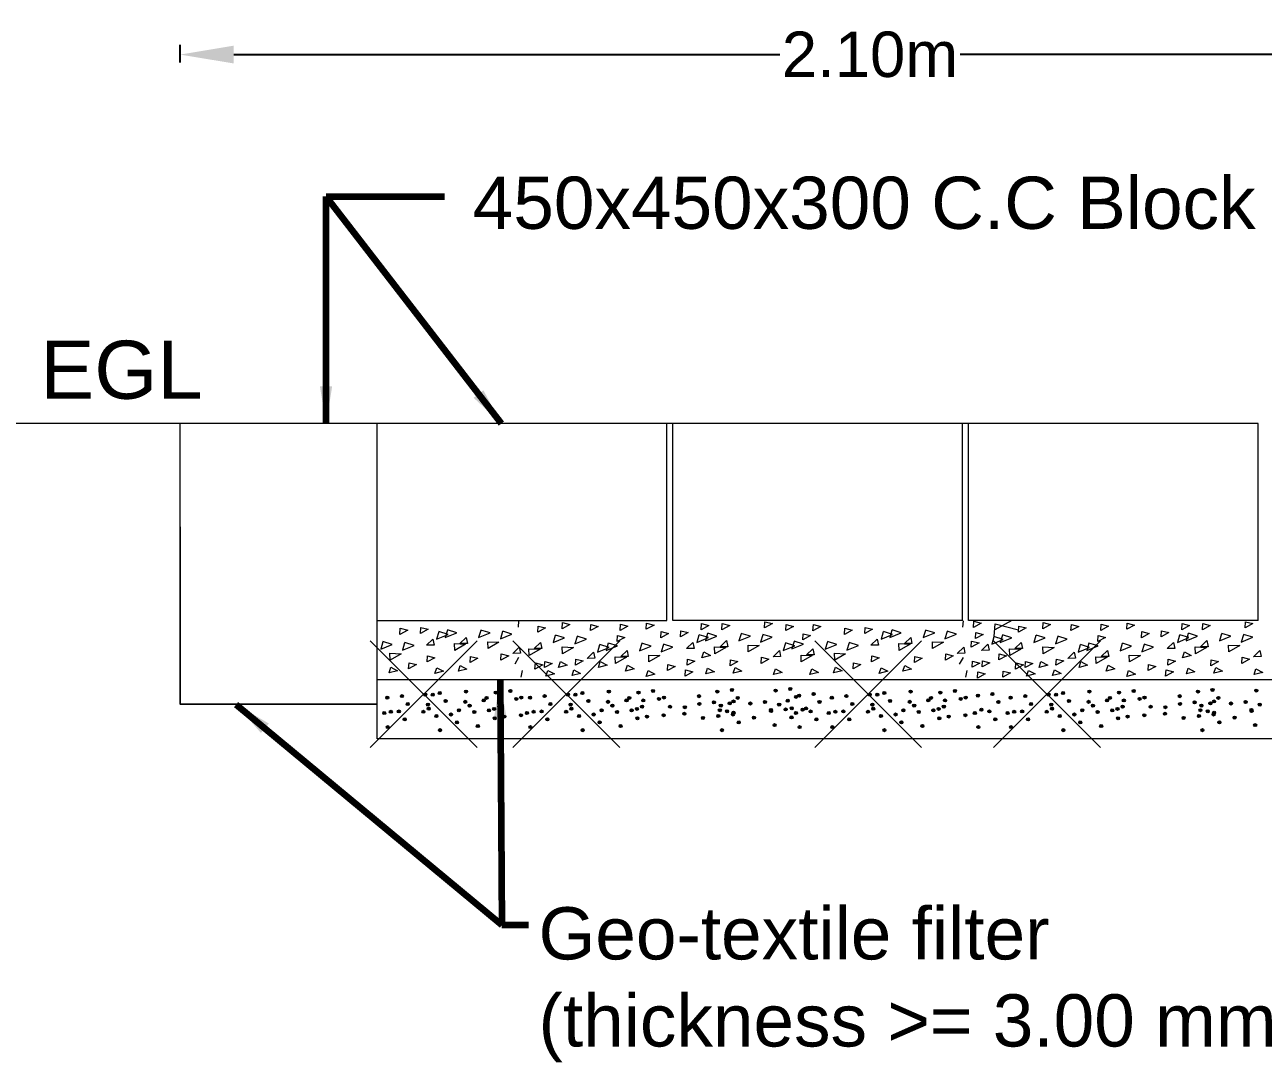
# Model space of a CAD drawing. Header units: inches. Extents: x 15 to 141071, y -30183 to 14738.
# Drawn here: x 39543.18 to 39566.36, y 4584.92 to 4604.34 of the extents above; entities that cross this region are included whole.
import ezdxf

# ---------------------------------------------------------------- set-up
doc = ezdxf.new("R2010")
doc.units = ezdxf.units.IN
doc.header["$MEASUREMENT"] = 0
doc.header["$PDMODE"] = 3
doc.layers.add('LINE', color=7, linetype='Continuous')
doc.styles.get("Standard").update_dxf_attribs({"font": 'arial.ttf'})
doc.dimstyles.get("Standard").update_dxf_attribs({"dimtxt": 0.18, "dimasz": 0.18, "dimexe": 0.18, "dimexo": 0.0625, "dimgap": 0.09, "dimtad": 0, "dimtih": 1, "dimtoh": 1, "dimdec": 4, "dimzin": 0, "dimdsep": 46, "dimtxsty": 'Standard', "dimcen": 0.09, "dimadec": 0, "dimazin": 0, "dimtfac": 1, "dimtdec": 4, "dimtofl": 0, "dimtmove": 0, "dimatfit": 3, "dimfxl": 1, "dimtolj": 1, "dimtzin": 0, "dimarcsym": 0})

# ---------------------------------------------------------------- blocks, each defined once
blk = doc.blocks.new('*D23')
at = {"color": 0, "lineweight": -2, "ltscale": 0.5, "transparency": 16777216}
for p, q in [((39546.094, 4603.632), (39546.094, 4603.962)), ((39571.906, 4603.632), (39571.906, 4603.962)), ((39547.094, 4603.782), (39557.316, 4603.782)), ((39570.906, 4603.782), (39560.685, 4603.782))]:
    blk.add_line(p, q, dxfattribs=at)
at = {"color": 0, "linetype": 'Continuous', "ltscale": 0.5, "transparency": 16777216}
for points in [[(39547.094, 4603.949), (39547.094, 4603.616), (39546.094, 4603.782)], [(39570.906, 4603.949), (39570.906, 4603.616), (39571.906, 4603.782)]]:
    blk.add_solid(points, dxfattribs=at)
at = {"layer": 'Defpoints', "color": 0, "linetype": 'Continuous', "ltscale": 0.5, "transparency": 16777216}
for p in [(39571.906, 4603.782), (39546.094, 4596.875), (39571.906, 4596.875)]:
    blk.add_point(p, dxfattribs=at)
at = {"color": 0, "linetype": 'Continuous', "lineweight": 20, "ltscale": 0.5, "transparency": 16777216, "insert": (39559, 4603.782), "char_height": 0.85, "attachment_point": 5}
blk.add_mtext('\\A1;2.10m', dxfattribs=at)

msp = doc.modelspace()

# ---------------------------------------------------------------- hatches: boundary and pattern name
at = {"layer": 'LINE', "lineweight": 20, "ltscale": 0.5}
for points in [[(39552.299809, 4591.871921, -1), (39552.242892, 4591.871921, -1)], [(39554.96992, 4591.871921, -1), (39554.913003, 4591.871921, -1)], [(39556.4445, 4591.891038, -1), (39556.387583, 4591.891038, -1)], [(39557.263134, 4591.880392, -1), (39557.206217, 4591.880392, -1)], [(39557.536072, 4591.910154, -1), (39557.479155, 4591.910154, -1)], [(39560.617117, 4591.871921, -1), (39560.5602, 4591.871921, -1)], [(39563.96314, 4591.871921, -1), (39563.906224, 4591.871921, -1)], [(39565.437721, 4591.891038, -1), (39565.380804, 4591.891038, -1)], [(39566.256354, 4591.880392, -1), (39566.199437, 4591.880392, -1)], [(39549.996931, 4591.746577, -1), (39549.940014, 4591.746577, -1)], [(39550.269869, 4591.776339, -1), (39550.212952, 4591.776339, -1)], [(39550.705495, 4591.803926, -1), (39550.648578, 4591.803926, -1)], [(39550.845158, 4591.812714, -1), (39550.792333, 4591.791523, -1)], [(39550.978432, 4591.833688, -1), (39550.921515, 4591.833688, -1)], [(39551.088172, 4591.685379, -1), (39551.031255, 4591.685379, -1)], [(39551.455166, 4591.669175, -1), (39551.398249, 4591.669175, -1)], [(39551.47151, 4591.861276, -1), (39551.414593, 4591.861276, -1)], [(39551.802413, 4591.696329, -1), (39551.745496, 4591.696329, -1)], [(39551.854187, 4591.742728, -1), (39551.797271, 4591.742728, -1)], [(39552.026871, 4591.842159, -1), (39551.969954, 4591.842159, -1)], [(39552.114951, 4591.695514, -1), (39552.058034, 4591.695514, -1)], [(39552.409548, 4591.723611, -1), (39552.352631, 4591.723611, -1)], [(39552.50178, 4591.749022, -1), (39552.444863, 4591.749022, -1)], [(39552.667043, 4591.746577, -1), (39552.610126, 4591.746577, -1)], [(39552.939981, 4591.776339, -1), (39552.883064, 4591.776339, -1)], [(39553.375606, 4591.803926, -1), (39553.318689, 4591.803926, -1)], [(39553.515269, 4591.812714, -1), (39553.462444, 4591.791523, -1)], [(39553.648544, 4591.833688, -1), (39553.591627, 4591.833688, -1)], [(39553.758283, 4591.685379, -1), (39553.701366, 4591.685379, -1)], [(39554.125277, 4591.669175, -1), (39554.06836, 4591.669175, -1)], [(39554.141622, 4591.861276, -1), (39554.084705, 4591.861276, -1)], [(39554.472525, 4591.696329, -1), (39554.415608, 4591.696329, -1)], [(39554.524299, 4591.742728, -1), (39554.467382, 4591.742728, -1)], [(39554.696983, 4591.842159, -1), (39554.640066, 4591.842159, -1)], [(39554.785062, 4591.695514, -1), (39554.728145, 4591.695514, -1)], [(39555.07966, 4591.723611, -1), (39555.022743, 4591.723611, -1)], [(39555.171892, 4591.749022, -1), (39555.114975, 4591.749022, -1)], [(39555.831677, 4591.775361, -1), (39555.77476, 4591.775361, -1)], [(39556.109164, 4591.66075, -1), (39556.052247, 4591.66075, -1)], [(39556.171563, 4591.861276, -1), (39556.114646, 4591.861276, -1)], [(39556.404047, 4591.640841, -1), (39556.34713, 4591.640841, -1)], [(39556.474187, 4591.676941, -1), (39556.41727, 4591.676941, -1)], [(39556.55424, 4591.742728, -1), (39556.497323, 4591.742728, -1)], [(39556.790895, 4591.637417, -1), (39556.733978, 4591.637417, -1)], [(39557.063832, 4591.66718, -1), (39557.006915, 4591.66718, -1)], [(39557.490261, 4591.69011, -1), (39557.433344, 4591.69011, -1)], [(39557.645811, 4591.761845, -1), (39557.588894, 4591.761845, -1)], [(39557.701428, 4591.78481, -1), (39557.644511, 4591.78481, -1)], [(39557.974365, 4591.814572, -1), (39557.917448, 4591.814572, -1)], [(39558.084105, 4591.666262, -1), (39558.027188, 4591.666262, -1)], [(39558.31424, 4591.746577, -1), (39558.257323, 4591.746577, -1)], [(39558.587177, 4591.776339, -1), (39558.53026, 4591.776339, -1)], [(39559.022803, 4591.803926, -1), (39558.965886, 4591.803926, -1)], [(39559.162466, 4591.812714, -1), (39559.109641, 4591.791523, -1)], [(39559.295741, 4591.833688, -1), (39559.238824, 4591.833688, -1)], [(39559.40548, 4591.685379, -1), (39559.348563, 4591.685379, -1)], [(39559.772474, 4591.669175, -1), (39559.715557, 4591.669175, -1)], [(39559.788819, 4591.861276, -1), (39559.731902, 4591.861276, -1)], [(39560.119722, 4591.696329, -1), (39560.062805, 4591.696329, -1)], [(39560.171496, 4591.742728, -1), (39560.114579, 4591.742728, -1)], [(39560.344179, 4591.842159, -1), (39560.287262, 4591.842159, -1)], [(39560.432259, 4591.695514, -1), (39560.375342, 4591.695514, -1)], [(39560.726856, 4591.723611, -1), (39560.669939, 4591.723611, -1)], [(39560.819088, 4591.749022, -1), (39560.762171, 4591.749022, -1)], [(39561.047451, 4591.78481, -1), (39560.990535, 4591.78481, -1)], [(39561.320389, 4591.814572, -1), (39561.263472, 4591.814572, -1)], [(39561.430129, 4591.666262, -1), (39561.373212, 4591.666262, -1)], [(39561.660263, 4591.746577, -1), (39561.603346, 4591.746577, -1)], [(39561.933201, 4591.776339, -1), (39561.876284, 4591.776339, -1)], [(39562.368827, 4591.803926, -1), (39562.31191, 4591.803926, -1)], [(39562.508489, 4591.812714, -1), (39562.455665, 4591.791523, -1)], [(39562.641764, 4591.833688, -1), (39562.584847, 4591.833688, -1)], [(39562.751504, 4591.685379, -1), (39562.694587, 4591.685379, -1)], [(39563.118498, 4591.669175, -1), (39563.061581, 4591.669175, -1)], [(39563.134842, 4591.861276, -1), (39563.077925, 4591.861276, -1)], [(39563.465745, 4591.696329, -1), (39563.408828, 4591.696329, -1)], [(39563.517519, 4591.742728, -1), (39563.460602, 4591.742728, -1)], [(39563.690203, 4591.842159, -1), (39563.633286, 4591.842159, -1)], [(39563.778282, 4591.695514, -1), (39563.721366, 4591.695514, -1)], [(39564.07288, 4591.723611, -1), (39564.015963, 4591.723611, -1)], [(39564.165112, 4591.749022, -1), (39564.108195, 4591.749022, -1)], [(39564.824897, 4591.775361, -1), (39564.76798, 4591.775361, -1)], [(39565.102384, 4591.66075, -1), (39565.045467, 4591.66075, -1)], [(39565.164783, 4591.861276, -1), (39565.107866, 4591.861276, -1)], [(39565.397268, 4591.640841, -1), (39565.340351, 4591.640841, -1)], [(39565.467407, 4591.676941, -1), (39565.41049, 4591.676941, -1)], [(39565.54746, 4591.742728, -1), (39565.490543, 4591.742728, -1)], [(39565.784115, 4591.637417, -1), (39565.727198, 4591.637417, -1)], [(39566.057053, 4591.66718, -1), (39566.000136, 4591.66718, -1)], [(39549.93948, 4591.45983, -1), (39549.882563, 4591.45983, -1)], [(39550.062901, 4591.483135, -1), (39550.005984, 4591.483135, -1)], [(39550.212418, 4591.489592, -1), (39550.155501, 4591.489592, -1)], [(39550.379608, 4591.628029, -1), (39550.322692, 4591.628029, -1)], [(39550.671066, 4591.494125, -1), (39550.618241, 4591.472933, -1)], [(39550.755799, 4591.616482, -1), (39550.698882, 4591.616482, -1)], [(39550.771464, 4591.540485, -1), (39550.714547, 4591.540485, -1)], [(39551.189087, 4591.432242, -1), (39551.13217, 4591.432242, -1)], [(39551.336403, 4591.511104, -1), (39551.279486, 4591.511104, -1)], [(39551.53748, 4591.597834, -1), (39551.480563, 4591.597834, -1)], [(39551.624713, 4591.478946, -1), (39551.567796, 4591.478946, -1)], [(39551.897651, 4591.508708, -1), (39551.840734, 4591.508708, -1)], [(39551.996187, 4591.537443, -1), (39551.939271, 4591.537443, -1)], [(39552.09284, 4591.578717, -1), (39552.035924, 4591.578717, -1)], [(39552.49761, 4591.418895, -1), (39552.440693, 4591.418895, -1)], [(39552.609592, 4591.45983, -1), (39552.552675, 4591.45983, -1)], [(39552.733013, 4591.483135, -1), (39552.676096, 4591.483135, -1)], [(39552.882529, 4591.489592, -1), (39552.825612, 4591.489592, -1)], [(39553.04972, 4591.628029, -1), (39552.992803, 4591.628029, -1)], [(39553.341178, 4591.494125, -1), (39553.288353, 4591.472933, -1)], [(39553.425911, 4591.616482, -1), (39553.368994, 4591.616482, -1)], [(39553.441576, 4591.540485, -1), (39553.384659, 4591.540485, -1)], [(39553.859199, 4591.432242, -1), (39553.802282, 4591.432242, -1)], [(39554.006514, 4591.511104, -1), (39553.949597, 4591.511104, -1)], [(39554.207592, 4591.597834, -1), (39554.150675, 4591.597834, -1)], [(39554.294825, 4591.478946, -1), (39554.237908, 4591.478946, -1)], [(39554.567762, 4591.508708, -1), (39554.510845, 4591.508708, -1)], [(39554.666299, 4591.537443, -1), (39554.609382, 4591.537443, -1)], [(39554.762952, 4591.578717, -1), (39554.706035, 4591.578717, -1)], [(39555.167721, 4591.418895, -1), (39555.110804, 4591.418895, -1)], [(39555.286484, 4591.576966, -1), (39555.229567, 4591.576966, -1)], [(39555.554569, 4591.446057, -1), (39555.497652, 4591.446057, -1)], [(39555.563592, 4591.568021, -1), (39555.506675, 4591.568021, -1)], [(39555.836226, 4591.630988, -1), (39555.779309, 4591.630988, -1)], [(39556.218903, 4591.51244, -1), (39556.161986, 4591.51244, -1)], [(39556.237532, 4591.597834, -1), (39556.180615, 4591.597834, -1)], [(39556.355442, 4591.492523, -1), (39556.298525, 4591.492523, -1)], [(39556.46365, 4591.432242, -1), (39556.406733, 4591.432242, -1)], [(39556.474205, 4591.466177, -1), (39556.417288, 4591.466177, -1)], [(39557.173572, 4591.51887, -1), (39557.116655, 4591.51887, -1)], [(39557.176753, 4591.497172, -1), (39557.119836, 4591.497172, -1)], [(39557.329103, 4591.616951, -1), (39557.272186, 4591.616951, -1)], [(39557.44969, 4591.526935, -1), (39557.392773, 4591.526935, -1)], [(39557.565254, 4591.548632, -1), (39557.508338, 4591.548632, -1)], [(39557.643977, 4591.45983, -1), (39557.58706, 4591.45983, -1)], [(39557.767397, 4591.521368, -1), (39557.71048, 4591.521368, -1)], [(39557.833357, 4591.545209, -1), (39557.77644, 4591.545209, -1)], [(39557.916914, 4591.489592, -1), (39557.859997, 4591.489592, -1)], [(39558.256788, 4591.45983, -1), (39558.199871, 4591.45983, -1)], [(39558.380209, 4591.483135, -1), (39558.323292, 4591.483135, -1)], [(39558.529726, 4591.489592, -1), (39558.472809, 4591.489592, -1)], [(39558.696917, 4591.628029, -1), (39558.64, 4591.628029, -1)], [(39558.988375, 4591.494125, -1), (39558.93555, 4591.472933, -1)], [(39559.073107, 4591.616482, -1), (39559.01619, 4591.616482, -1)], [(39559.088772, 4591.540485, -1), (39559.031855, 4591.540485, -1)], [(39559.506396, 4591.432242, -1), (39559.449479, 4591.432242, -1)], [(39559.653711, 4591.511104, -1), (39559.596794, 4591.511104, -1)], [(39559.854788, 4591.597834, -1), (39559.797871, 4591.597834, -1)], [(39559.942021, 4591.478946, -1), (39559.885104, 4591.478946, -1)], [(39560.214959, 4591.508708, -1), (39560.158042, 4591.508708, -1)], [(39560.313496, 4591.537443, -1), (39560.256579, 4591.537443, -1)], [(39560.410149, 4591.578717, -1), (39560.353232, 4591.578717, -1)], [(39560.814918, 4591.418895, -1), (39560.758001, 4591.418895, -1)], [(39560.99, 4591.45983, -1), (39560.933083, 4591.45983, -1)], [(39561.113421, 4591.521368, -1), (39561.056504, 4591.521368, -1)], [(39561.262938, 4591.489592, -1), (39561.206021, 4591.489592, -1)], [(39561.602812, 4591.45983, -1), (39561.545895, 4591.45983, -1)], [(39561.726233, 4591.483135, -1), (39561.669316, 4591.483135, -1)], [(39561.87575, 4591.489592, -1), (39561.818833, 4591.489592, -1)], [(39562.04294, 4591.628029, -1), (39561.986023, 4591.628029, -1)], [(39562.334398, 4591.494125, -1), (39562.281573, 4591.472933, -1)], [(39562.419131, 4591.616482, -1), (39562.362214, 4591.616482, -1)], [(39562.434796, 4591.540485, -1), (39562.377879, 4591.540485, -1)], [(39562.852419, 4591.432242, -1), (39562.795502, 4591.432242, -1)], [(39562.999734, 4591.511104, -1), (39562.942817, 4591.511104, -1)], [(39563.200812, 4591.597834, -1), (39563.143895, 4591.597834, -1)], [(39563.288045, 4591.478946, -1), (39563.231128, 4591.478946, -1)], [(39563.560983, 4591.508708, -1), (39563.504066, 4591.508708, -1)], [(39563.659519, 4591.537443, -1), (39563.602602, 4591.537443, -1)], [(39563.756172, 4591.578717, -1), (39563.699255, 4591.578717, -1)], [(39564.160942, 4591.418895, -1), (39564.104025, 4591.418895, -1)], [(39564.279705, 4591.576966, -1), (39564.222788, 4591.576966, -1)], [(39564.547789, 4591.446057, -1), (39564.490872, 4591.446057, -1)], [(39564.556813, 4591.568021, -1), (39564.499896, 4591.568021, -1)], [(39564.829446, 4591.630988, -1), (39564.772529, 4591.630988, -1)], [(39565.212124, 4591.51244, -1), (39565.155207, 4591.51244, -1)], [(39565.230753, 4591.597834, -1), (39565.173836, 4591.597834, -1)], [(39565.348662, 4591.492523, -1), (39565.291745, 4591.492523, -1)], [(39565.456871, 4591.432242, -1), (39565.399954, 4591.432242, -1)], [(39565.467425, 4591.466177, -1), (39565.410508, 4591.466177, -1)], [(39566.166792, 4591.51887, -1), (39566.109875, 4591.51887, -1)], [(39566.169973, 4591.497172, -1), (39566.113056, 4591.497172, -1)], [(39566.322324, 4591.616951, -1), (39566.265407, 4591.616951, -1)], [(39550.00545, 4591.196388, -1), (39549.948533, 4591.196388, -1)], [(39550.322157, 4591.341282, -1), (39550.26524, 4591.341282, -1)], [(39550.91615, 4591.40248, -1), (39550.859233, 4591.40248, -1)], [(39551.298827, 4591.283933, -1), (39551.24191, 4591.283933, -1)], [(39551.690683, 4591.215505, -1), (39551.633766, 4591.215505, -1)], [(39552.00739, 4591.360399, -1), (39551.950473, 4591.360399, -1)], [(39552.18509, 4591.393364, -1), (39552.128173, 4591.393364, -1)], [(39552.675561, 4591.196388, -1), (39552.618644, 4591.196388, -1)], [(39552.992269, 4591.341282, -1), (39552.935352, 4591.341282, -1)], [(39553.586261, 4591.40248, -1), (39553.529345, 4591.40248, -1)], [(39553.968939, 4591.283933, -1), (39553.912022, 4591.283933, -1)], [(39554.360794, 4591.215505, -1), (39554.303877, 4591.215505, -1)], [(39554.677502, 4591.360399, -1), (39554.620585, 4591.360399, -1)], [(39554.855202, 4591.393364, -1), (39554.798285, 4591.393364, -1)], [(39555.902196, 4591.367546, -1), (39555.845279, 4591.367546, -1)], [(39556.190713, 4591.40248, -1), (39556.133796, 4591.40248, -1)], [(39556.57339, 4591.283933, -1), (39556.516473, 4591.283933, -1)], [(39556.856864, 4591.373976, -1), (39556.799947, 4591.373976, -1)], [(39557.242722, 4591.233731, -1), (39557.185805, 4591.233731, -1)], [(39557.55943, 4591.378625, -1), (39557.502513, 4591.378625, -1)], [(39557.709946, 4591.196388, -1), (39557.653029, 4591.196388, -1)], [(39558.026654, 4591.341282, -1), (39557.969737, 4591.341282, -1)], [(39558.322758, 4591.196388, -1), (39558.265841, 4591.196388, -1)], [(39558.639465, 4591.341282, -1), (39558.582549, 4591.341282, -1)], [(39559.233458, 4591.40248, -1), (39559.176541, 4591.40248, -1)], [(39559.616135, 4591.283933, -1), (39559.559218, 4591.283933, -1)], [(39560.007991, 4591.215505, -1), (39559.951074, 4591.215505, -1)], [(39560.324698, 4591.360399, -1), (39560.267781, 4591.360399, -1)], [(39560.502399, 4591.393364, -1), (39560.445482, 4591.393364, -1)], [(39561.05597, 4591.196388, -1), (39560.999053, 4591.196388, -1)], [(39561.372677, 4591.341282, -1), (39561.31576, 4591.341282, -1)], [(39561.668782, 4591.196388, -1), (39561.611865, 4591.196388, -1)], [(39561.985489, 4591.341282, -1), (39561.928572, 4591.341282, -1)], [(39562.579482, 4591.40248, -1), (39562.522565, 4591.40248, -1)], [(39562.962159, 4591.283933, -1), (39562.905242, 4591.283933, -1)], [(39563.354014, 4591.215505, -1), (39563.297098, 4591.215505, -1)], [(39563.670722, 4591.360399, -1), (39563.613805, 4591.360399, -1)], [(39563.848422, 4591.393364, -1), (39563.791505, 4591.393364, -1)], [(39564.895416, 4591.367546, -1), (39564.838499, 4591.367546, -1)], [(39565.183933, 4591.40248, -1), (39565.127016, 4591.40248, -1)], [(39565.56661, 4591.283933, -1), (39565.509693, 4591.283933, -1)], [(39565.850084, 4591.373976, -1), (39565.793168, 4591.373976, -1)], [(39566.235942, 4591.233731, -1), (39566.179025, 4591.233731, -1)], [(39550.982119, 4591.139039, -1), (39550.925202, 4591.139039, -1)], [(39553.652231, 4591.139039, -1), (39553.595314, 4591.139039, -1)], [(39556.256682, 4591.139039, -1), (39556.199765, 4591.139039, -1)], [(39559.299428, 4591.139039, -1), (39559.242511, 4591.139039, -1)], [(39562.645451, 4591.139039, -1), (39562.588534, 4591.139039, -1)], [(39565.249903, 4591.139039, -1), (39565.192986, 4591.139039, -1)]]:
    msp.add_hatch(color=7, dxfattribs=at).paths.add_polyline_path(points)

# ---------------------------------------------------------------- linework, layer by layer
at = {"layer": 'LINE', "color": 7, "lineweight": 20, "ltscale": 0.5}
for p, q in [((39566.265365, 4596.875), (39532.386527, 4596.875)), ((39546.093731, 4591.622328), (39546.093731, 4596.875)), ((39549.778931, 4590.977053), (39549.778931, 4596.875)), ((39555.201629, 4593.1898), (39555.201629, 4596.875)), ((39555.310799, 4593.1898), (39555.310799, 4596.875)), ((39560.733497, 4593.1898), (39560.733497, 4596.875)), ((39560.842667, 4593.1898), (39560.842667, 4596.875)), ((39566.265365, 4593.1898), (39566.265365, 4596.875)), ((39546.092738, 4594.941449), (39546.092738, 4591.621292)), ((39555.201629, 4593.18396), (39549.778931, 4593.18396)), ((39550.58662, 4592.947312), (39550.593555, 4593.062651)), ((39550.593555, 4593.062651), (39550.732032, 4593.02668)), ((39552.422576, 4593.06705), (39552.429512, 4593.182389)), ((39552.785431, 4592.972256), (39552.792366, 4593.087595)), ((39552.792366, 4593.087595), (39552.930843, 4593.051624)), ((39553.239078, 4593.037857), (39553.246013, 4593.153196)), ((39553.38449, 4593.117225), (39553.239078, 4593.037857)), ((39553.246013, 4593.153196), (39553.38449, 4593.117225)), ((39553.767429, 4593.002055), (39553.774364, 4593.117395)), ((39553.912841, 4593.081423), (39553.767429, 4593.002055)), ((39553.774364, 4593.117395), (39553.912841, 4593.081423)), ((39554.323708, 4593.005057), (39554.330643, 4593.120396)), ((39554.469119, 4593.084424), (39554.323708, 4593.005057)), ((39554.330643, 4593.120396), (39554.469119, 4593.084424)), ((39554.813225, 4593.025943), (39554.82016, 4593.141283)), ((39554.958637, 4593.105311), (39554.813225, 4593.025943)), ((39554.82016, 4593.141283), (39554.958637, 4593.105311)), ((39560.733497, 4593.1898), (39555.310799, 4593.1898)), ((39555.84181, 4593.016667), (39555.848746, 4593.132006)), ((39555.987222, 4593.096035), (39555.84181, 4593.016667)), ((39555.848746, 4593.132006), (39555.987222, 4593.096035)), ((39556.229831, 4593.016667), (39556.236766, 4593.132006)), ((39556.375243, 4593.096035), (39556.229831, 4593.016667)), ((39556.236766, 4593.132006), (39556.375243, 4593.096035)), ((39557.028, 4593.05262), (39557.034935, 4593.16796)), ((39557.173411, 4593.131988), (39557.028, 4593.05262)), ((39557.034935, 4593.16796), (39557.173411, 4593.131988)), ((39557.424972, 4593.001934), (39557.431907, 4593.117273)), ((39557.570384, 4593.081302), (39557.424972, 4593.001934)), ((39557.431907, 4593.117273), (39557.570384, 4593.081302)), ((39557.933402, 4592.999024), (39557.940337, 4593.114363)), ((39558.078814, 4593.078392), (39557.933402, 4592.999024)), ((39557.940337, 4593.114363), (39558.078814, 4593.078392)), ((39558.903929, 4592.947312), (39558.910864, 4593.062651)), ((39558.910864, 4593.062651), (39559.04934, 4593.02668)), ((39560.739885, 4593.06705), (39560.74682, 4593.182389)), ((39566.265365, 4593.1898), (39560.842667, 4593.1898)), ((39560.933895, 4593.061715), (39560.94083, 4593.177054)), ((39561.079307, 4593.141082), (39560.933895, 4593.061715)), ((39560.94083, 4593.177054), (39561.079307, 4593.141082)), ((39561.32636, 4592.888702), (39561.340829, 4593.129339)), ((39561.655982, 4593.1898), (39561.333894, 4593.013999)), ((39561.340829, 4593.129339), (39561.781218, 4593.01494)), ((39561.778652, 4592.972256), (39561.785587, 4593.087595)), ((39561.785587, 4593.087595), (39561.924063, 4593.051624)), ((39562.232298, 4593.037857), (39562.239234, 4593.153196)), ((39562.37771, 4593.117225), (39562.232298, 4593.037857)), ((39562.239234, 4593.153196), (39562.37771, 4593.117225)), ((39562.760649, 4593.002055), (39562.767585, 4593.117395)), ((39562.906061, 4593.081423), (39562.760649, 4593.002055)), ((39562.767585, 4593.117395), (39562.906061, 4593.081423)), ((39563.316928, 4593.005057), (39563.323863, 4593.120396)), ((39563.46234, 4593.084424), (39563.316928, 4593.005057)), ((39563.323863, 4593.120396), (39563.46234, 4593.084424)), ((39563.806445, 4593.025943), (39563.81338, 4593.141283)), ((39563.951857, 4593.105311), (39563.806445, 4593.025943)), ((39563.81338, 4593.141283), (39563.951857, 4593.105311)), ((39564.835031, 4593.016667), (39564.841966, 4593.132006)), ((39564.980442, 4593.096035), (39564.835031, 4593.016667)), ((39564.841966, 4593.132006), (39564.980442, 4593.096035)), ((39565.223051, 4593.016667), (39565.229986, 4593.132006)), ((39565.368463, 4593.096035), (39565.223051, 4593.016667)), ((39565.229986, 4593.132006), (39565.368463, 4593.096035)), ((39566.02122, 4593.05262), (39566.028155, 4593.16796)), ((39566.166632, 4593.131988), (39566.02122, 4593.05262)), ((39566.028155, 4593.16796), (39566.166632, 4593.131988)), ((39550.204145, 4592.930452), (39550.21108, 4593.045791)), ((39550.349557, 4593.00982), (39550.204145, 4592.930452)), ((39550.21108, 4593.045791), (39550.349557, 4593.00982)), ((39550.732032, 4593.02668), (39550.58662, 4592.947312)), ((39550.700813, 4592.727117), (39550.819538, 4592.842651)), ((39550.819538, 4592.842651), (39550.843862, 4592.729693)), ((39550.93186, 4592.979963), (39550.890411, 4592.844443)), ((39550.890411, 4592.844443), (39551.106976, 4592.931997)), ((39551.106976, 4592.931997), (39550.933425, 4592.985079)), ((39551.093679, 4593.009891), (39551.05223, 4592.874371)), ((39551.05223, 4592.874371), (39551.268795, 4592.961925)), ((39551.268795, 4592.961925), (39551.095244, 4593.015006)), ((39551.32551, 4592.760529), (39551.444235, 4592.876063)), ((39551.444235, 4592.876063), (39551.468559, 4592.763105)), ((39551.718376, 4593.006266), (39551.676927, 4592.870746)), ((39551.676927, 4592.870746), (39551.893492, 4592.9583)), ((39551.893492, 4592.9583), (39551.719941, 4593.011382)), ((39552.125477, 4592.986357), (39552.084027, 4592.850837)), ((39552.084027, 4592.850837), (39552.300593, 4592.938391)), ((39552.300593, 4592.938391), (39552.127042, 4592.991473)), ((39552.930843, 4593.051624), (39552.785431, 4592.972256)), ((39553.111751, 4592.911828), (39553.070301, 4592.776308)), ((39553.070301, 4592.776308), (39553.286867, 4592.863862)), ((39553.286867, 4592.863862), (39553.113316, 4592.916944)), ((39553.518852, 4592.891919), (39553.477402, 4592.756399)), ((39553.477402, 4592.756399), (39553.693967, 4592.843953)), ((39553.693967, 4592.843953), (39553.520416, 4592.897035)), ((39554.26904, 4592.796315), (39554.275975, 4592.911654)), ((39554.414451, 4592.875682), (39554.26904, 4592.796315)), ((39554.275975, 4592.911654), (39554.414451, 4592.875682)), ((39555.084871, 4592.867913), (39555.091806, 4592.983252)), ((39555.230283, 4592.947281), (39555.084871, 4592.867913)), ((39555.091806, 4592.983252), (39555.230283, 4592.947281)), ((39555.455033, 4592.88522), (39555.461968, 4593.000559)), ((39555.600445, 4592.964588), (39555.455033, 4592.88522)), ((39555.461968, 4593.000559), (39555.600445, 4592.964588)), ((39555.800273, 4592.917871), (39555.758823, 4592.782351)), ((39555.758823, 4592.782351), (39555.975389, 4592.869905)), ((39555.975389, 4592.869905), (39555.801838, 4592.922987)), ((39555.962092, 4592.947799), (39555.920642, 4592.812279)), ((39555.920642, 4592.812279), (39556.137207, 4592.899833)), ((39556.137207, 4592.899833), (39555.963656, 4592.952914)), ((39556.586789, 4592.944174), (39556.545339, 4592.808654)), ((39556.545339, 4592.808654), (39556.761905, 4592.896208)), ((39556.761905, 4592.896208), (39556.588353, 4592.94929)), ((39556.99389, 4592.924265), (39556.95244, 4592.788745)), ((39556.95244, 4592.788745), (39557.169005, 4592.876299)), ((39557.169005, 4592.876299), (39556.995454, 4592.929381)), ((39557.744078, 4592.82866), (39557.751013, 4592.944)), ((39557.889489, 4592.908028), (39557.744078, 4592.82866)), ((39557.751013, 4592.944), (39557.889489, 4592.908028)), ((39558.521453, 4592.930452), (39558.528389, 4593.045791)), ((39558.666865, 4593.00982), (39558.521453, 4592.930452)), ((39558.528389, 4593.045791), (39558.666865, 4593.00982)), ((39559.04934, 4593.02668), (39558.903929, 4592.947312)), ((39559.018121, 4592.727117), (39559.136846, 4592.842651)), ((39559.136846, 4592.842651), (39559.16117, 4592.729693)), ((39559.249169, 4592.979963), (39559.207719, 4592.844443)), ((39559.207719, 4592.844443), (39559.424284, 4592.931997)), ((39559.424284, 4592.931997), (39559.250733, 4592.985079)), ((39559.410987, 4593.009891), (39559.369538, 4592.874371)), ((39559.369538, 4592.874371), (39559.586103, 4592.961925)), ((39559.586103, 4592.961925), (39559.412552, 4593.015006)), ((39559.642818, 4592.760529), (39559.761543, 4592.876063)), ((39559.761543, 4592.876063), (39559.785867, 4592.763105)), ((39560.035684, 4593.006266), (39559.994235, 4592.870746)), ((39559.994235, 4592.870746), (39560.2108, 4592.9583)), ((39560.2108, 4592.9583), (39560.037249, 4593.011382)), ((39560.442785, 4592.986357), (39560.401336, 4592.850837)), ((39560.401336, 4592.850837), (39560.617901, 4592.938391)), ((39560.617901, 4592.938391), (39560.44435, 4592.991473)), ((39560.973215, 4592.852874), (39560.98015, 4592.968213)), ((39561.118627, 4592.932242), (39560.973215, 4592.852874)), ((39560.98015, 4592.968213), (39561.118627, 4592.932242)), ((39561.318455, 4592.885525), (39561.277006, 4592.750005)), ((39561.277006, 4592.750005), (39561.493571, 4592.837559)), ((39561.493571, 4592.837559), (39561.32002, 4592.890641)), ((39561.480274, 4592.915453), (39561.438825, 4592.779933)), ((39561.438825, 4592.779933), (39561.65539, 4592.867487)), ((39561.65539, 4592.867487), (39561.481839, 4592.920569)), ((39561.924063, 4593.051624), (39561.778652, 4592.972256)), ((39562.104971, 4592.911828), (39562.063522, 4592.776308)), ((39562.063522, 4592.776308), (39562.280087, 4592.863862)), ((39562.280087, 4592.863862), (39562.106536, 4592.916944)), ((39562.512072, 4592.891919), (39562.470622, 4592.756399)), ((39562.470622, 4592.756399), (39562.687188, 4592.843953)), ((39562.687188, 4592.843953), (39562.513637, 4592.897035)), ((39563.26226, 4592.796315), (39563.269195, 4592.911654)), ((39563.407672, 4592.875682), (39563.26226, 4592.796315)), ((39563.269195, 4592.911654), (39563.407672, 4592.875682)), ((39564.078091, 4592.867913), (39564.085026, 4592.983252)), ((39564.223503, 4592.947281), (39564.078091, 4592.867913)), ((39564.085026, 4592.983252), (39564.223503, 4592.947281)), ((39564.448253, 4592.88522), (39564.455188, 4593.000559)), ((39564.593665, 4592.964588), (39564.448253, 4592.88522)), ((39564.455188, 4593.000559), (39564.593665, 4592.964588)), ((39564.793493, 4592.917871), (39564.752044, 4592.782351)), ((39564.752044, 4592.782351), (39564.968609, 4592.869905)), ((39564.968609, 4592.869905), (39564.795058, 4592.922987)), ((39564.955312, 4592.947799), (39564.913863, 4592.812279)), ((39564.913863, 4592.812279), (39565.130428, 4592.899833)), ((39565.130428, 4592.899833), (39564.956877, 4592.952914)), ((39565.580009, 4592.944174), (39565.53856, 4592.808654)), ((39565.53856, 4592.808654), (39565.755125, 4592.896208)), ((39565.755125, 4592.896208), (39565.581574, 4592.94929)), ((39565.98711, 4592.924265), (39565.94566, 4592.788745)), ((39565.94566, 4592.788745), (39566.162226, 4592.876299)), ((39566.162226, 4592.876299), (39565.988674, 4592.929381)), ((39549.885605, 4592.792931), (39549.844155, 4592.657411)), ((39549.844155, 4592.657411), (39550.060721, 4592.744965)), ((39550.060721, 4592.744965), (39549.88717, 4592.798046)), ((39550.292706, 4592.773022), (39550.251256, 4592.637502)), ((39550.251256, 4592.637502), (39550.467821, 4592.725056)), ((39550.467821, 4592.725056), (39550.29427, 4592.778137)), ((39550.843862, 4592.729693), (39550.700813, 4592.727117)), ((39551.230134, 4592.630879), (39551.224758, 4592.757618)), ((39551.224758, 4592.757618), (39551.433304, 4592.74984)), ((39551.433304, 4592.74984), (39551.230134, 4592.630879)), ((39551.468559, 4592.763105), (39551.32551, 4592.760529)), ((39551.849455, 4592.79103), (39552.058001, 4592.783253)), ((39551.854831, 4592.664291), (39551.849455, 4592.79103)), ((39552.058001, 4592.783253), (39551.854831, 4592.664291)), ((39552.316937, 4592.575874), (39552.435663, 4592.691408)), ((39552.435663, 4592.691408), (39552.459986, 4592.57845)), ((39552.623509, 4592.536441), (39552.618133, 4592.663181)), ((39552.618133, 4592.663181), (39552.826679, 4592.655403)), ((39552.826679, 4592.655403), (39552.623509, 4592.536441)), ((39552.718884, 4592.666092), (39552.83761, 4592.781626)), ((39552.861934, 4592.668667), (39552.718884, 4592.666092)), ((39552.83761, 4592.781626), (39552.861934, 4592.668667)), ((39553.24283, 4592.696593), (39553.451376, 4592.688815)), ((39553.248206, 4592.569853), (39553.24283, 4592.696593)), ((39553.451376, 4592.688815), (39553.248206, 4592.569853)), ((39553.710312, 4592.481436), (39553.829037, 4592.59697)), ((39553.829037, 4592.59697), (39553.853361, 4592.484012)), ((39553.941359, 4592.734282), (39553.89991, 4592.598762)), ((39553.89991, 4592.598762), (39554.116475, 4592.686316)), ((39554.116475, 4592.686316), (39553.942924, 4592.739398)), ((39554.103178, 4592.76421), (39554.061729, 4592.62869)), ((39554.061729, 4592.62869), (39554.278294, 4592.716244)), ((39554.278294, 4592.716244), (39554.104743, 4592.769326)), ((39554.335009, 4592.514849), (39554.453734, 4592.630382)), ((39554.453734, 4592.630382), (39554.478058, 4592.517424)), ((39554.727875, 4592.760585), (39554.686426, 4592.625065)), ((39554.686426, 4592.625065), (39554.902991, 4592.712619)), ((39554.902991, 4592.712619), (39554.72944, 4592.765701)), ((39555.134976, 4592.740676), (39555.093527, 4592.605156)), ((39555.093527, 4592.605156), (39555.310092, 4592.69271)), ((39555.310092, 4592.69271), (39555.136541, 4592.745792)), ((39555.569225, 4592.665025), (39555.687951, 4592.780559)), ((39555.712274, 4592.667601), (39555.569225, 4592.665025)), ((39555.687951, 4592.780559), (39555.712274, 4592.667601)), ((39555.855468, 4592.491354), (39555.889813, 4592.601679)), ((39555.889813, 4592.601679), (39556.015652, 4592.533602)), ((39556.098546, 4592.568787), (39556.093171, 4592.695526)), ((39556.093171, 4592.695526), (39556.301717, 4592.687748)), ((39556.301717, 4592.687748), (39556.098546, 4592.568787)), ((39556.193922, 4592.698437), (39556.312648, 4592.813971)), ((39556.336972, 4592.701013), (39556.193922, 4592.698437)), ((39556.312648, 4592.813971), (39556.336972, 4592.701013)), ((39556.717868, 4592.728938), (39556.926414, 4592.721161)), ((39556.723244, 4592.602199), (39556.717868, 4592.728938)), ((39556.926414, 4592.721161), (39556.723244, 4592.602199)), ((39557.18535, 4592.513782), (39557.304075, 4592.629316)), ((39557.304075, 4592.629316), (39557.328399, 4592.516358)), ((39557.416397, 4592.766628), (39557.374948, 4592.631108)), ((39557.374948, 4592.631108), (39557.591513, 4592.718662)), ((39557.591513, 4592.718662), (39557.417962, 4592.771743)), ((39557.578216, 4592.796556), (39557.536767, 4592.661036)), ((39557.536767, 4592.661036), (39557.753332, 4592.74859)), ((39557.753332, 4592.74859), (39557.579781, 4592.801671)), ((39557.810047, 4592.547194), (39557.928772, 4592.662728)), ((39557.928772, 4592.662728), (39557.953096, 4592.54977)), ((39558.202913, 4592.792931), (39558.161464, 4592.657411)), ((39558.161464, 4592.657411), (39558.378029, 4592.744965)), ((39558.378029, 4592.744965), (39558.204478, 4592.798046)), ((39558.610014, 4592.773022), (39558.568564, 4592.637502)), ((39558.568564, 4592.637502), (39558.78513, 4592.725056)), ((39558.78513, 4592.725056), (39558.611579, 4592.778137)), ((39559.16117, 4592.729693), (39559.018121, 4592.727117)), ((39559.547442, 4592.630879), (39559.542066, 4592.757618)), ((39559.542066, 4592.757618), (39559.750612, 4592.74984)), ((39559.750612, 4592.74984), (39559.547442, 4592.630879)), ((39559.785867, 4592.763105), (39559.642818, 4592.760529)), ((39560.166763, 4592.79103), (39560.37531, 4592.783253)), ((39560.172139, 4592.664291), (39560.166763, 4592.79103)), ((39560.37531, 4592.783253), (39560.172139, 4592.664291)), ((39560.634245, 4592.575874), (39560.752971, 4592.691408)), ((39560.752971, 4592.691408), (39560.777295, 4592.57845)), ((39560.894872, 4592.690936), (39560.901808, 4592.806275)), ((39561.040284, 4592.770303), (39560.894872, 4592.690936)), ((39560.901808, 4592.806275), (39561.040284, 4592.770303)), ((39561.087408, 4592.63268), (39561.206133, 4592.748213)), ((39561.230457, 4592.635255), (39561.087408, 4592.63268)), ((39561.206133, 4592.748213), (39561.230457, 4592.635255)), ((39561.616729, 4592.536441), (39561.611353, 4592.663181)), ((39561.611353, 4592.663181), (39561.819899, 4592.655403)), ((39561.819899, 4592.655403), (39561.616729, 4592.536441)), ((39561.712105, 4592.666092), (39561.83083, 4592.781626)), ((39561.855154, 4592.668667), (39561.712105, 4592.666092)), ((39561.83083, 4592.781626), (39561.855154, 4592.668667)), ((39562.23605, 4592.696593), (39562.444596, 4592.688815)), ((39562.241426, 4592.569853), (39562.23605, 4592.696593)), ((39562.444596, 4592.688815), (39562.241426, 4592.569853)), ((39562.703532, 4592.481436), (39562.822258, 4592.59697)), ((39562.822258, 4592.59697), (39562.846581, 4592.484012)), ((39562.93458, 4592.734282), (39562.89313, 4592.598762)), ((39562.89313, 4592.598762), (39563.109695, 4592.686316)), ((39563.109695, 4592.686316), (39562.936144, 4592.739398)), ((39563.096399, 4592.76421), (39563.054949, 4592.62869)), ((39563.054949, 4592.62869), (39563.271514, 4592.716244)), ((39563.271514, 4592.716244), (39563.097963, 4592.769326)), ((39563.328229, 4592.514849), (39563.446955, 4592.630382)), ((39563.446955, 4592.630382), (39563.471278, 4592.517424)), ((39563.721096, 4592.760585), (39563.679646, 4592.625065)), ((39563.679646, 4592.625065), (39563.896211, 4592.712619)), ((39563.896211, 4592.712619), (39563.72266, 4592.765701)), ((39564.128196, 4592.740676), (39564.086747, 4592.605156)), ((39564.086747, 4592.605156), (39564.303312, 4592.69271)), ((39564.303312, 4592.69271), (39564.129761, 4592.745792)), ((39564.562446, 4592.665025), (39564.681171, 4592.780559)), ((39564.705495, 4592.667601), (39564.562446, 4592.665025)), ((39564.681171, 4592.780559), (39564.705495, 4592.667601)), ((39564.848688, 4592.491354), (39564.883034, 4592.601679)), ((39564.883034, 4592.601679), (39565.008872, 4592.533602)), ((39565.091767, 4592.568787), (39565.086391, 4592.695526)), ((39565.086391, 4592.695526), (39565.294937, 4592.687748)), ((39565.294937, 4592.687748), (39565.091767, 4592.568787)), ((39565.187143, 4592.698437), (39565.305868, 4592.813971)), ((39565.330192, 4592.701013), (39565.187143, 4592.698437)), ((39565.305868, 4592.813971), (39565.330192, 4592.701013)), ((39565.711088, 4592.728938), (39565.919634, 4592.721161)), ((39565.716464, 4592.602199), (39565.711088, 4592.728938)), ((39565.919634, 4592.721161), (39565.716464, 4592.602199)), ((39566.17857, 4592.513782), (39566.297295, 4592.629316)), ((39566.297295, 4592.629316), (39566.321619, 4592.516358)), ((39550.016684, 4592.577695), (39550.22523, 4592.569918)), ((39550.02206, 4592.450956), (39550.016684, 4592.577695)), ((39550.22523, 4592.569918), (39550.02206, 4592.450956)), ((39550.367316, 4592.285693), (39550.374251, 4592.401032)), ((39550.512728, 4592.36506), (39550.367316, 4592.285693)), ((39550.374251, 4592.401032), (39550.512728, 4592.36506)), ((39550.711271, 4592.415655), (39550.718206, 4592.530995)), ((39550.856683, 4592.495023), (39550.711271, 4592.415655)), ((39550.718206, 4592.530995), (39550.856683, 4592.495023)), ((39551.515836, 4592.404343), (39551.522771, 4592.519683)), ((39551.661248, 4592.483711), (39551.515836, 4592.404343)), ((39551.522771, 4592.519683), (39551.661248, 4592.483711)), ((39552.093763, 4592.449591), (39552.100698, 4592.56493)), ((39552.239175, 4592.528959), (39552.093763, 4592.449591)), ((39552.100698, 4592.56493), (39552.239175, 4592.528959)), ((39552.459986, 4592.57845), (39552.316937, 4592.575874)), ((39552.424174, 4592.496823), (39552.351487, 4592.375166)), ((39552.731468, 4592.282476), (39552.738403, 4592.397815)), ((39552.876879, 4592.361843), (39552.731468, 4592.282476)), ((39552.738403, 4592.397815), (39552.876879, 4592.361843)), ((39552.909211, 4592.309906), (39552.916146, 4592.425245)), ((39553.054622, 4592.389273), (39552.909211, 4592.309906)), ((39552.916146, 4592.425245), (39553.054622, 4592.389273)), ((39553.171538, 4592.310466), (39553.205884, 4592.420791)), ((39553.205884, 4592.420791), (39553.331722, 4592.352714)), ((39553.487138, 4592.355153), (39553.494073, 4592.470493)), ((39553.632549, 4592.434521), (39553.487138, 4592.355153)), ((39553.494073, 4592.470493), (39553.632549, 4592.434521)), ((39553.853361, 4592.484012), (39553.710312, 4592.481436)), ((39553.919021, 4592.310466), (39553.953367, 4592.420791)), ((39553.953367, 4592.420791), (39554.079205, 4592.352714)), ((39554.234257, 4592.511937), (39554.442803, 4592.50416)), ((39554.239633, 4592.385198), (39554.234257, 4592.511937)), ((39554.442803, 4592.50416), (39554.239633, 4592.385198)), ((39554.478058, 4592.517424), (39554.335009, 4592.514849)), ((39554.858954, 4592.54535), (39555.0675, 4592.537572)), ((39554.86433, 4592.41861), (39554.858954, 4592.54535)), ((39555.0675, 4592.537572), (39554.86433, 4592.41861)), ((39555.209587, 4592.253347), (39555.216522, 4592.368686)), ((39555.216522, 4592.368686), (39555.354998, 4592.332715)), ((39555.579684, 4592.353563), (39555.586619, 4592.468903)), ((39555.725096, 4592.432931), (39555.579684, 4592.353563)), ((39555.586619, 4592.468903), (39555.725096, 4592.432931)), ((39556.015652, 4592.533602), (39555.855468, 4592.491354)), ((39556.384249, 4592.342251), (39556.391184, 4592.457591)), ((39556.52966, 4592.421619), (39556.384249, 4592.342251)), ((39556.391184, 4592.457591), (39556.52966, 4592.421619)), ((39556.962175, 4592.387499), (39556.969111, 4592.502838)), ((39557.107587, 4592.466867), (39556.962175, 4592.387499)), ((39556.969111, 4592.502838), (39557.107587, 4592.466867)), ((39557.328399, 4592.516358), (39557.18535, 4592.513782)), ((39557.709295, 4592.544283), (39557.917841, 4592.536505)), ((39557.714671, 4592.417544), (39557.709295, 4592.544283)), ((39557.917841, 4592.536505), (39557.714671, 4592.417544)), ((39557.953096, 4592.54977), (39557.810047, 4592.547194)), ((39558.333992, 4592.577695), (39558.542538, 4592.569918)), ((39558.339368, 4592.450956), (39558.333992, 4592.577695)), ((39558.542538, 4592.569918), (39558.339368, 4592.450956)), ((39558.684625, 4592.285693), (39558.69156, 4592.401032)), ((39558.830036, 4592.36506), (39558.684625, 4592.285693)), ((39558.69156, 4592.401032), (39558.830036, 4592.36506)), ((39559.028579, 4592.415655), (39559.035515, 4592.530995)), ((39559.173991, 4592.495023), (39559.028579, 4592.415655)), ((39559.035515, 4592.530995), (39559.173991, 4592.495023)), ((39559.833144, 4592.404343), (39559.840079, 4592.519683)), ((39559.978556, 4592.483711), (39559.833144, 4592.404343)), ((39559.840079, 4592.519683), (39559.978556, 4592.483711)), ((39560.411071, 4592.449591), (39560.418006, 4592.56493)), ((39560.556483, 4592.528959), (39560.411071, 4592.449591)), ((39560.418006, 4592.56493), (39560.556483, 4592.528959)), ((39560.777295, 4592.57845), (39560.634245, 4592.575874)), ((39560.741482, 4592.496823), (39560.668795, 4592.375166)), ((39560.912776, 4592.315276), (39560.919711, 4592.430615)), ((39561.058188, 4592.394644), (39560.912776, 4592.315276)), ((39560.919711, 4592.430615), (39561.058188, 4592.394644)), ((39561.097866, 4592.321218), (39561.104801, 4592.436557)), ((39561.243278, 4592.400585), (39561.097866, 4592.321218)), ((39561.104801, 4592.436557), (39561.243278, 4592.400585)), ((39561.408283, 4592.45242), (39561.415218, 4592.567759)), ((39561.553694, 4592.531787), (39561.408283, 4592.45242)), ((39561.415218, 4592.567759), (39561.553694, 4592.531787)), ((39561.724688, 4592.282476), (39561.731623, 4592.397815)), ((39561.8701, 4592.361843), (39561.724688, 4592.282476)), ((39561.731623, 4592.397815), (39561.8701, 4592.361843)), ((39561.902431, 4592.309906), (39561.909366, 4592.425245)), ((39562.047843, 4592.389273), (39561.902431, 4592.309906)), ((39561.909366, 4592.425245), (39562.047843, 4592.389273)), ((39562.164758, 4592.310466), (39562.199104, 4592.420791)), ((39562.199104, 4592.420791), (39562.324942, 4592.352714)), ((39562.480358, 4592.355153), (39562.487293, 4592.470493)), ((39562.62577, 4592.434521), (39562.480358, 4592.355153)), ((39562.487293, 4592.470493), (39562.62577, 4592.434521)), ((39562.846581, 4592.484012), (39562.703532, 4592.481436)), ((39562.912242, 4592.310466), (39562.946587, 4592.420791)), ((39562.946587, 4592.420791), (39563.072426, 4592.352714)), ((39563.227477, 4592.511937), (39563.436024, 4592.50416)), ((39563.232853, 4592.385198), (39563.227477, 4592.511937)), ((39563.436024, 4592.50416), (39563.232853, 4592.385198)), ((39563.471278, 4592.517424), (39563.328229, 4592.514849)), ((39563.852174, 4592.54535), (39564.060721, 4592.537572)), ((39563.85755, 4592.41861), (39563.852174, 4592.54535)), ((39564.060721, 4592.537572), (39563.85755, 4592.41861)), ((39564.202807, 4592.253347), (39564.209742, 4592.368686)), ((39564.209742, 4592.368686), (39564.348219, 4592.332715)), ((39564.572904, 4592.353563), (39564.579839, 4592.468903)), ((39564.718316, 4592.432931), (39564.572904, 4592.353563)), ((39564.579839, 4592.468903), (39564.718316, 4592.432931)), ((39565.008872, 4592.533602), (39564.848688, 4592.491354)), ((39565.377469, 4592.342251), (39565.384404, 4592.457591)), ((39565.522881, 4592.421619), (39565.377469, 4592.342251)), ((39565.384404, 4592.457591), (39565.522881, 4592.421619)), ((39565.955396, 4592.387499), (39565.962331, 4592.502838)), ((39566.100807, 4592.466867), (39565.955396, 4592.387499)), ((39565.962331, 4592.502838), (39566.100807, 4592.466867)), ((39566.321619, 4592.516358), (39566.17857, 4592.513782)), ((39550.001507, 4592.209851), (39550.035853, 4592.320177)), ((39550.161691, 4592.2521), (39550.001507, 4592.209851)), ((39550.035853, 4592.320177), (39550.161691, 4592.2521)), ((39550.857485, 4592.197817), (39550.891831, 4592.308142)), ((39551.017669, 4592.240065), (39550.857485, 4592.197817)), ((39550.891831, 4592.308142), (39551.017669, 4592.240065)), ((39551.297515, 4592.239954), (39551.33186, 4592.350279)), ((39551.457699, 4592.282202), (39551.297515, 4592.239954)), ((39551.33186, 4592.350279), (39551.457699, 4592.282202)), ((39552.474793, 4592.132125), (39552.499914, 4592.256466)), ((39552.936456, 4592.147919), (39552.970802, 4592.258244)), ((39553.09664, 4592.190167), (39552.936456, 4592.147919)), ((39552.970802, 4592.258244), (39553.09664, 4592.190167)), ((39553.331722, 4592.352714), (39553.171538, 4592.310466)), ((39553.424713, 4592.159953), (39553.459058, 4592.270279)), ((39553.584897, 4592.202202), (39553.424713, 4592.159953)), ((39553.459058, 4592.270279), (39553.584897, 4592.202202)), ((39554.079205, 4592.352714), (39553.919021, 4592.310466)), ((39554.426884, 4592.244471), (39554.46123, 4592.354796)), ((39554.587068, 4592.286719), (39554.426884, 4592.244471)), ((39554.46123, 4592.354796), (39554.587068, 4592.286719)), ((39554.812635, 4592.142128), (39554.846981, 4592.252454)), ((39554.972819, 4592.184377), (39554.812635, 4592.142128)), ((39554.846981, 4592.252454), (39554.972819, 4592.184377)), ((39555.354998, 4592.332715), (39555.209587, 4592.253347)), ((39555.539022, 4592.150091), (39555.545957, 4592.265431)), ((39555.684434, 4592.229459), (39555.539022, 4592.150091)), ((39555.545957, 4592.265431), (39555.684434, 4592.229459)), ((39555.927777, 4592.190299), (39555.962122, 4592.300624)), ((39556.08796, 4592.232547), (39555.927777, 4592.190299)), ((39555.962122, 4592.300624), (39556.08796, 4592.232547)), ((39556.441502, 4592.202424), (39556.475847, 4592.31275)), ((39556.601686, 4592.244673), (39556.441502, 4592.202424)), ((39556.475847, 4592.31275), (39556.601686, 4592.244673)), ((39557.194974, 4592.178324), (39557.22932, 4592.288649)), ((39557.355158, 4592.220573), (39557.194974, 4592.178324)), ((39557.22932, 4592.288649), (39557.355158, 4592.220573)), ((39557.876138, 4592.178324), (39557.910483, 4592.288649)), ((39558.036322, 4592.220573), (39557.876138, 4592.178324)), ((39557.910483, 4592.288649), (39558.036322, 4592.220573)), ((39558.318815, 4592.209851), (39558.353161, 4592.320177)), ((39558.478999, 4592.2521), (39558.318815, 4592.209851)), ((39558.353161, 4592.320177), (39558.478999, 4592.2521)), ((39559.174793, 4592.197817), (39559.209139, 4592.308142)), ((39559.334977, 4592.240065), (39559.174793, 4592.197817)), ((39559.209139, 4592.308142), (39559.334977, 4592.240065)), ((39559.614823, 4592.239954), (39559.649169, 4592.350279)), ((39559.775007, 4592.282202), (39559.614823, 4592.239954)), ((39559.649169, 4592.350279), (39559.775007, 4592.282202)), ((39560.792101, 4592.132125), (39560.817222, 4592.256466)), ((39561.01131, 4592.112531), (39561.018245, 4592.227871)), ((39561.156722, 4592.191899), (39561.01131, 4592.112531)), ((39561.018245, 4592.227871), (39561.156722, 4592.191899)), ((39561.482924, 4592.130417), (39561.489859, 4592.245756)), ((39561.628336, 4592.209785), (39561.482924, 4592.130417)), ((39561.489859, 4592.245756), (39561.628336, 4592.209785)), ((39561.929677, 4592.147919), (39561.964022, 4592.258244)), ((39562.08986, 4592.190167), (39561.929677, 4592.147919)), ((39561.964022, 4592.258244), (39562.08986, 4592.190167)), ((39562.324942, 4592.352714), (39562.164758, 4592.310466)), ((39562.417933, 4592.159953), (39562.452279, 4592.270279)), ((39562.578117, 4592.202202), (39562.417933, 4592.159953)), ((39562.452279, 4592.270279), (39562.578117, 4592.202202)), ((39563.072426, 4592.352714), (39562.912242, 4592.310466)), ((39563.420104, 4592.244471), (39563.45445, 4592.354796)), ((39563.580288, 4592.286719), (39563.420104, 4592.244471)), ((39563.45445, 4592.354796), (39563.580288, 4592.286719)), ((39563.805855, 4592.142128), (39563.840201, 4592.252454)), ((39563.966039, 4592.184377), (39563.805855, 4592.142128)), ((39563.840201, 4592.252454), (39563.966039, 4592.184377)), ((39564.348219, 4592.332715), (39564.202807, 4592.253347)), ((39564.532242, 4592.150091), (39564.539177, 4592.265431)), ((39564.677654, 4592.229459), (39564.532242, 4592.150091)), ((39564.539177, 4592.265431), (39564.677654, 4592.229459)), ((39564.920997, 4592.190299), (39564.955342, 4592.300624)), ((39565.081181, 4592.232547), (39564.920997, 4592.190299)), ((39564.955342, 4592.300624), (39565.081181, 4592.232547)), ((39565.434722, 4592.202424), (39565.469068, 4592.31275)), ((39565.594906, 4592.244673), (39565.434722, 4592.202424)), ((39565.469068, 4592.31275), (39565.594906, 4592.244673)), ((39566.188194, 4592.178324), (39566.22254, 4592.288649)), ((39566.348378, 4592.220573), (39566.188194, 4592.178324)), ((39566.22254, 4592.288649), (39566.348378, 4592.220573)), ((39570.982348, 4592.083426), (39549.778931, 4592.083426)), ((39549.780828, 4591.621292), (39546.092738, 4591.621292)), ((39549.778931, 4591.622328), (39546.093731, 4591.622328)), ((39570.766382, 4590.977053), (39549.778931, 4590.977053))]:
    msp.add_line(p, q, dxfattribs=at)
for centre in [(39552.27135, 4591.871921), (39554.941462, 4591.871921), (39556.416042, 4591.891038), (39557.234675, 4591.880392), (39557.507613, 4591.910154), (39560.588658, 4591.871921), (39563.934682, 4591.871921), (39565.409262, 4591.891038), (39566.227896, 4591.880392), (39549.968473, 4591.746577), (39550.241411, 4591.776339), (39550.677036, 4591.803926), (39550.818745, 4591.802119), (39550.949974, 4591.833688), (39551.059713, 4591.685379), (39551.426707, 4591.669175), (39551.443052, 4591.861276), (39551.773955, 4591.696329), (39551.825729, 4591.742728), (39551.998412, 4591.842159), (39552.086492, 4591.695514), (39552.38109, 4591.723611), (39552.473321, 4591.749022), (39552.638585, 4591.746577), (39552.911522, 4591.776339), (39553.347148, 4591.803926), (39553.488857, 4591.802119), (39553.620085, 4591.833688), (39553.729825, 4591.685379), (39554.096819, 4591.669175), (39554.113164, 4591.861276), (39554.444066, 4591.696329), (39554.495841, 4591.742728), (39554.668524, 4591.842159), (39554.756604, 4591.695514), (39555.051201, 4591.723611), (39555.143433, 4591.749022), (39555.803218, 4591.775361), (39556.080705, 4591.66075), (39556.143104, 4591.861276), (39556.375589, 4591.640841), (39556.445729, 4591.676941), (39556.525781, 4591.742728), (39556.762436, 4591.637417), (39557.035374, 4591.66718), (39557.461803, 4591.69011), (39557.617352, 4591.761845), (39557.672969, 4591.78481), (39557.945907, 4591.814572), (39558.055646, 4591.666262), (39558.285781, 4591.746577), (39558.558719, 4591.776339), (39558.994344, 4591.803926), (39559.136053, 4591.802119), (39559.267282, 4591.833688), (39559.377022, 4591.685379), (39559.744015, 4591.669175), (39559.76036, 4591.861276), (39560.091263, 4591.696329), (39560.143037, 4591.742728), (39560.315721, 4591.842159), (39560.4038, 4591.695514), (39560.698398, 4591.723611), (39560.79063, 4591.749022), (39561.018993, 4591.78481), (39561.291931, 4591.814572), (39561.40167, 4591.666262), (39561.631805, 4591.746577), (39561.904742, 4591.776339), (39562.340368, 4591.803926), (39562.482077, 4591.802119), (39562.613306, 4591.833688), (39562.723045, 4591.685379), (39563.090039, 4591.669175), (39563.106384, 4591.861276), (39563.437287, 4591.696329), (39563.489061, 4591.742728), (39563.661744, 4591.842159), (39563.749824, 4591.695514), (39564.044421, 4591.723611), (39564.136653, 4591.749022), (39564.796438, 4591.775361), (39565.073926, 4591.66075), (39565.136325, 4591.861276), (39565.368809, 4591.640841), (39565.438949, 4591.676941), (39565.519002, 4591.742728), (39565.755657, 4591.637417), (39566.028594, 4591.66718), (39549.911022, 4591.45983), (39550.034442, 4591.483135), (39550.183959, 4591.489592), (39550.35115, 4591.628029), (39550.644654, 4591.483529), (39550.72734, 4591.616482), (39550.743006, 4591.540485), (39551.160629, 4591.432242), (39551.307944, 4591.511104), (39551.509021, 4591.597834), (39551.596255, 4591.478946), (39551.869192, 4591.508708), (39551.967729, 4591.537443), (39552.064382, 4591.578717), (39552.469151, 4591.418895), (39552.581133, 4591.45983), (39552.704554, 4591.483135), (39552.854071, 4591.489592), (39553.021262, 4591.628029), (39553.314766, 4591.483529), (39553.397452, 4591.616482), (39553.413117, 4591.540485), (39553.830741, 4591.432242), (39553.978056, 4591.511104), (39554.179133, 4591.597834), (39554.266366, 4591.478946), (39554.539304, 4591.508708), (39554.637841, 4591.537443), (39554.734494, 4591.578717), (39555.139263, 4591.418895), (39555.258026, 4591.576966), (39555.52611, 4591.446057), (39555.535134, 4591.568021), (39555.807768, 4591.630988), (39556.190445, 4591.51244), (39556.209074, 4591.597834), (39556.326984, 4591.492523), (39556.435192, 4591.432242), (39556.445747, 4591.466177), (39557.145113, 4591.51887), (39557.148294, 4591.497172), (39557.300645, 4591.616951), (39557.421232, 4591.526935), (39557.536796, 4591.548632), (39557.615518, 4591.45983), (39557.738939, 4591.521368), (39557.804898, 4591.545209), (39557.888456, 4591.489592), (39558.22833, 4591.45983), (39558.351751, 4591.483135), (39558.501268, 4591.489592), (39558.668458, 4591.628029), (39558.961962, 4591.483529), (39559.044649, 4591.616482), (39559.060314, 4591.540485), (39559.477937, 4591.432242), (39559.625252, 4591.511104), (39559.82633, 4591.597834), (39559.913563, 4591.478946), (39560.1865, 4591.508708), (39560.285037, 4591.537443), (39560.38169, 4591.578717), (39560.786459, 4591.418895), (39560.961542, 4591.45983), (39561.084962, 4591.521368), (39561.234479, 4591.489592), (39561.574354, 4591.45983), (39561.697774, 4591.483135), (39561.847291, 4591.489592), (39562.014482, 4591.628029), (39562.307986, 4591.483529), (39562.390672, 4591.616482), (39562.406338, 4591.540485), (39562.823961, 4591.432242), (39562.971276, 4591.511104), (39563.172353, 4591.597834), (39563.259586, 4591.478946), (39563.532524, 4591.508708), (39563.631061, 4591.537443), (39563.727714, 4591.578717), (39564.132483, 4591.418895), (39564.251246, 4591.576966), (39564.51933, 4591.446057), (39564.528354, 4591.568021), (39564.800988, 4591.630988), (39565.183665, 4591.51244), (39565.202294, 4591.597834), (39565.320204, 4591.492523), (39565.428412, 4591.432242), (39565.438967, 4591.466177), (39566.138334, 4591.51887), (39566.141514, 4591.497172), (39566.293865, 4591.616951), (39549.976991, 4591.196388), (39550.293699, 4591.341282), (39550.887691, 4591.40248), (39551.270368, 4591.283933), (39551.662224, 4591.215505), (39551.978932, 4591.360399), (39552.156632, 4591.393364), (39552.647103, 4591.196388), (39552.96381, 4591.341282), (39553.557803, 4591.40248), (39553.94048, 4591.283933), (39554.332336, 4591.215505), (39554.649043, 4591.360399), (39554.826744, 4591.393364), (39555.873737, 4591.367546), (39556.162254, 4591.40248), (39556.544931, 4591.283933), (39556.828406, 4591.373976), (39557.214264, 4591.233731), (39557.530971, 4591.378625), (39557.681488, 4591.196388), (39557.998195, 4591.341282), (39558.294299, 4591.196388), (39558.611007, 4591.341282), (39559.205, 4591.40248), (39559.587677, 4591.283933), (39559.979532, 4591.215505), (39560.29624, 4591.360399), (39560.47394, 4591.393364), (39561.027511, 4591.196388), (39561.344219, 4591.341282), (39561.640323, 4591.196388), (39561.957031, 4591.341282), (39562.551023, 4591.40248), (39562.9337, 4591.283933), (39563.325556, 4591.215505), (39563.642264, 4591.360399), (39563.819964, 4591.393364), (39564.866957, 4591.367546), (39565.155475, 4591.40248), (39565.538152, 4591.283933), (39565.821626, 4591.373976), (39566.207484, 4591.233731), (39550.953661, 4591.139039), (39553.623773, 4591.139039), (39556.228224, 4591.139039), (39559.270969, 4591.139039), (39562.616993, 4591.139039), (39565.221444, 4591.139039)]:
    msp.add_circle(centre, 0.028458, dxfattribs=at)
for p in [(39550.648916, 4591.813615), (39553.319028, 4591.813615), (39558.966224, 4591.813615), (39562.312248, 4591.813615)]:
    msp.add_point(p, dxfattribs=at)

# ---------------------------------------------------------------- texts
at = {"layer": 'LINE', "color": 0, "linetype": 'ByBlock', "lineweight": 20, "ltscale": 0.5, "attachment_point": 1}
for s, insert, char_height in [('450x450x300 C.C Block', (39551.566245, 4601.49796), 0.9775), ('EGL', (39543.472923, 4598.42797), 1.0871383), (' Geo-textile filter\\P (thickness >= 3.00 mm)', (39552.41887, 4587.82527), 0.9775)]:
    msp.add_mtext(s, dxfattribs=dict(at, insert=insert, char_height=char_height))

# ---------------------------------------------------------------- dimensions: what is measured, and where the dimension line sits
at = {"color": 0, "linetype": 'Continuous', "lineweight": 20, "ltscale": 0.5}
dim = msp.add_linear_dim(base=(39571.906403, 4603.78246), p1=(39546.093731, 4596.875), p2=(39571.906403, 4596.875), text='2.10m', dimstyle='Standard', override={"dimtxt": 0.85, "dimasz": 1, "dimfxl": 0.15, "dimfxlon": 1}, dxfattribs=at)
dim.commit()
dim.dimension.update_dxf_attribs({"geometry": '*D23', "text_midpoint": (39559.000067, 4603.78246)})

# ---------------------------------------------------------------- leaders
at = {"layer": 'LINE', "color": 7, "lineweight": 20, "ltscale": 0.5}
for points in [[(39548.821909, 4596.875), (39548.821909, 4601.123425), (39551.03757, 4601.123425)], [(39552.102778, 4596.875), (39548.821909, 4601.123425)], [(39552.077099, 4592.083426), (39552.108384, 4587.493804), (39552.613154, 4587.493804)], [(39547.139598, 4591.621292), (39552.108384, 4587.493804)]]:
    msp.add_leader(points, dimstyle='Standard', override={"dimtxt": 0.9, "dimasz": 0.7, "dimclrd": 7, "dimclre": 7, "dimclrt": 7, "dimlwd": 65535, "dimlwe": 65535}, dxfattribs=at)

doc.saveas('drawing.dxf')
